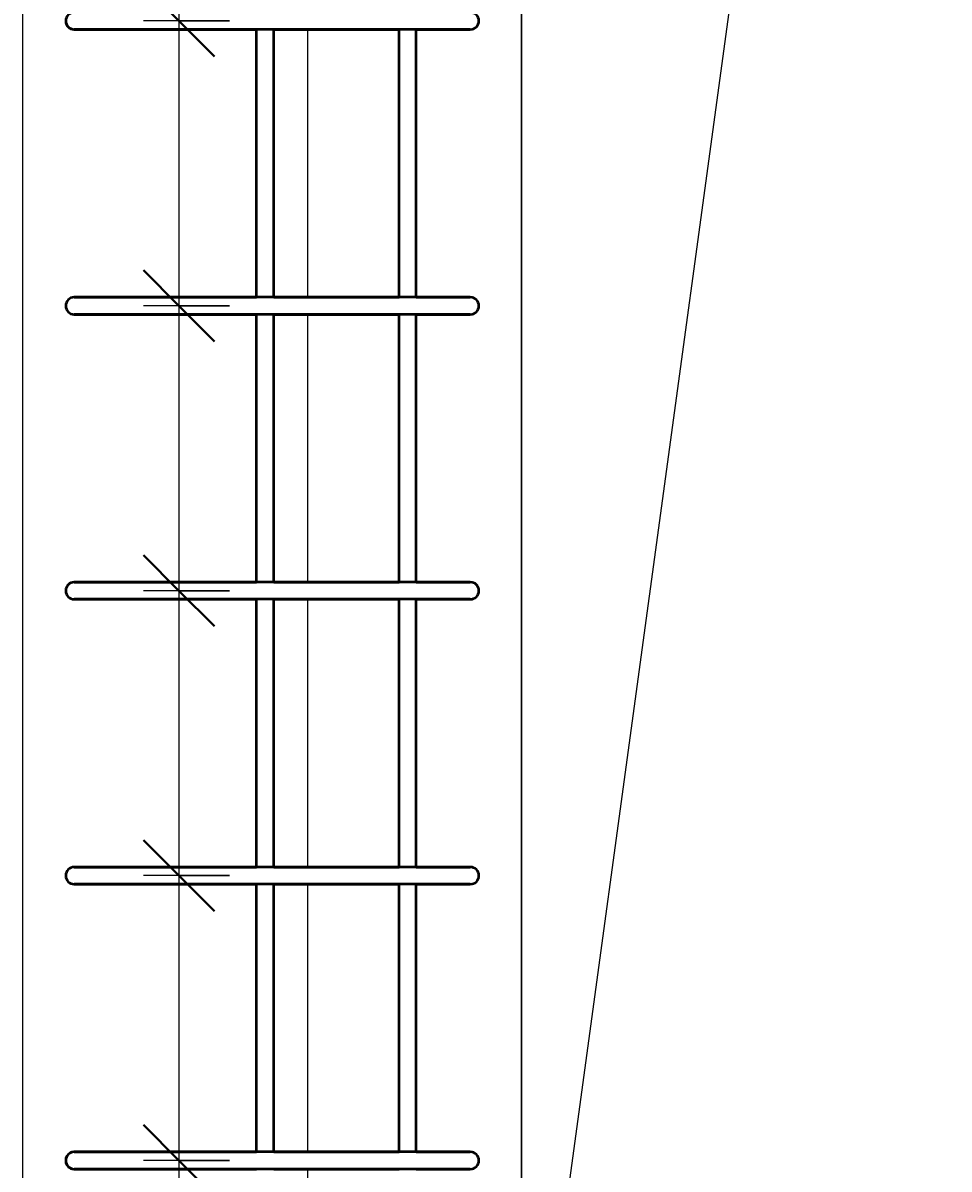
# Model space of a CAD drawing. Header units: millimetres. Extents: x -42469 to 17648, y -5898 to 81170.
# Drawn here: x 14924 to 15574, y 606 to 1411 of the extents above; entities that cross this region are included whole.
import ezdxf

# ---------------------------------------------------------------- set-up
doc = ezdxf.new("R2010")
doc.units = ezdxf.units.MM
for name, color, linetype, lineweight in [('AA_Dim', 7, 'Continuous', 9), ('AA_Dim-25', 7, 'Continuous', 9), ('AF_Okno', 7, 'Continuous', 18), ('AF_Stena_Опалубка', 253, 'Continuous', 18), ('KR_Armatura_Tonkie', 7, 'Continuous', 20)]:
    doc.layers.add(name, color=color, linetype=linetype, lineweight=lineweight)
doc.styles.add('ISOCPEUR_11', font='isocpeur.ttf', dxfattribs={"width": 0.8, "height": 62.5})
doc.dimstyles.new('10_Раскладка_арматуры_с_засечками', dxfattribs={"dimscale": 304.8, "dimtxt": 0.18, "dimasz": 0.164042, "dimexe": 0.082021, "dimexo": 0, "dimgap": 0, "dimtad": 1, "dimdec": 3, "dimrnd": 0.001, "dimdsep": 46, "dimtxsty": 'ISOCPEUR_11', "dimblk1": 'OBLIQUE', "dimblk2": 'OBLIQUE', "dimsah": 1, "dimcen": 0.09, "dimdle": 0.082021, "dimazin": 0, "dimtfac": 1, "dimtdec": 4, "dimtix": 1, "dimtmove": 0, "dimatfit": 3, "dimfxl": 1, "dimtvp": 1, "dimtolj": 1, "dimtzin": 0, "dimlwd": 18, "dimlwe": 18, "dimarcsym": 2})

# ---------------------------------------------------------------- blocks, each defined once
blk = doc.blocks.new('231_Отверстие прямоугольное в стене _Окно_Стена_ - Отверстие прямоугольное с обрамлением-4137425-Схема обрамления отверстия в стене 1500х2500')
at = {"layer": 'AF_Okno', "lineweight": 9}
blk.add_line((-36779.87, 350), (-36479.87, 2550), dxfattribs=at)
blk = doc.blocks.new('DIMBLOCK207-Схема обрамления отверстия в стене 1500х2500')
at = {"layer": 'AA_Dim-25', "lineweight": 30}
for p, q in [((15033.14, 1612), (15008.14, 1637)), ((15033.14, 1612), (15058.14, 1587)), ((15033.14, 1412), (15008.14, 1437)), ((15033.14, 1412), (15058.14, 1387))]:
    blk.add_line(p, q, dxfattribs=at)
at = {"layer": 'AA_Dim-25', "lineweight": 18}
for p, q in [((15068.5, 1612), (15008.14, 1612)), ((15033.14, 1612), (15033.14, 1412)), ((15033.14, 1612), (15068.5, 1612)), ((15068.5, 1412), (15008.14, 1412)), ((15033.14, 1412), (15068.5, 1412))]:
    blk.add_line(p, q, dxfattribs=at)
blk = doc.blocks.new('_Oblique')
at = {"color": 0, "linetype": 'ByBlock', "lineweight": -2}
blk.add_line((-0.5, -0.5), (0.5, 0.5), dxfattribs=at)
blk = doc.blocks.new('DIMBLOCK208-Схема обрамления отверстия в стене 1500х2500')
at = {"layer": 'AA_Dim-25', "lineweight": 30}
for p, q in [((15033.14, 1412), (15008.14, 1437)), ((15033.14, 1412), (15058.14, 1387)), ((15033.14, 1212), (15008.14, 1237)), ((15033.14, 1212), (15058.14, 1187))]:
    blk.add_line(p, q, dxfattribs=at)
at = {"layer": 'AA_Dim-25', "lineweight": 18}
for p, q in [((15068.5, 1412), (15008.14, 1412)), ((15033.14, 1412), (15033.14, 1212)), ((15033.14, 1412), (15068.5, 1412)), ((15068.5, 1212), (15008.14, 1212)), ((15033.14, 1212), (15068.5, 1212))]:
    blk.add_line(p, q, dxfattribs=at)
blk = doc.blocks.new('DIMBLOCK209-Схема обрамления отверстия в стене 1500х2500')
at = {"layer": 'AA_Dim-25', "lineweight": 30}
for p, q in [((15033.14, 1212), (15008.14, 1237)), ((15033.14, 1212), (15058.14, 1187)), ((15033.14, 1012), (15008.14, 1037)), ((15033.14, 1012), (15058.14, 987))]:
    blk.add_line(p, q, dxfattribs=at)
at = {"layer": 'AA_Dim-25', "lineweight": 18}
for p, q in [((15068.5, 1212), (15008.14, 1212)), ((15033.14, 1212), (15033.14, 1012)), ((15033.14, 1212), (15068.5, 1212)), ((15068.5, 1012), (15008.14, 1012)), ((15033.14, 1012), (15068.5, 1012))]:
    blk.add_line(p, q, dxfattribs=at)
blk = doc.blocks.new('DIMBLOCK210-Схема обрамления отверстия в стене 1500х2500')
at = {"layer": 'AA_Dim-25', "lineweight": 30}
for p, q in [((15033.14, 1012), (15008.14, 1037)), ((15033.14, 1012), (15058.14, 987)), ((15033.14, 812), (15008.14, 837)), ((15033.14, 812), (15058.14, 787))]:
    blk.add_line(p, q, dxfattribs=at)
at = {"layer": 'AA_Dim-25', "lineweight": 18}
for p, q in [((15068.5, 1012), (15008.14, 1012)), ((15033.14, 1012), (15033.14, 812)), ((15033.14, 1012), (15068.5, 1012)), ((15068.5, 812), (15008.14, 812)), ((15033.14, 812), (15068.5, 812))]:
    blk.add_line(p, q, dxfattribs=at)
blk = doc.blocks.new('DIMBLOCK211-Схема обрамления отверстия в стене 1500х2500')
at = {"layer": 'AA_Dim-25', "lineweight": 30}
for p, q in [((15033.14, 812), (15008.14, 837)), ((15033.14, 812), (15058.14, 787)), ((15033.14, 612), (15008.14, 637)), ((15033.14, 612), (15058.14, 587))]:
    blk.add_line(p, q, dxfattribs=at)
at = {"layer": 'AA_Dim-25', "lineweight": 18}
for p, q in [((15068.5, 812), (15008.14, 812)), ((15033.14, 812), (15033.14, 612)), ((15033.14, 812), (15068.5, 812)), ((15068.5, 612), (15008.14, 612)), ((15033.14, 612), (15068.5, 612))]:
    blk.add_line(p, q, dxfattribs=at)
blk = doc.blocks.new('DIMBLOCK212-Схема обрамления отверстия в стене 1500х2500')
at = {"layer": 'AA_Dim-25', "lineweight": 30}
for p, q in [((15033.14, 612), (15008.14, 637)), ((15033.14, 612), (15058.14, 587)), ((15033.14, 412), (15008.14, 437)), ((15033.14, 412), (15058.14, 387))]:
    blk.add_line(p, q, dxfattribs=at)
at = {"layer": 'AA_Dim-25', "lineweight": 18}
for p, q in [((15068.5, 612), (15008.14, 612)), ((15033.14, 612), (15033.14, 387)), ((15033.14, 612), (15068.5, 612)), ((15068.5, 412), (15008.14, 412)), ((15033.14, 412), (15068.5, 412))]:
    blk.add_line(p, q, dxfattribs=at)

msp = doc.modelspace()

# ---------------------------------------------------------------- linework, layer by layer
at = {"layer": 'AF_Stena_Опалубка', "lineweight": 20}
for p, q in [((14923.6218, -489.2246), (14923.6218, 3050)), ((15273.6218, 350), (15273.6218, 2850)), ((15273.6218, 2850), (15273.6218, 350)), ((15123.6218, 1218), (15123.6218, 1406)), ((15123.6218, 1018), (15123.6218, 1206)), ((15123.6218, 818), (15123.6218, 1006)), ((15123.6218, 618), (15123.6218, 806)), ((15123.6218, 418), (15123.6218, 606))]:
    msp.add_line(p, q, dxfattribs=at)
at = {"layer": 'KR_Armatura_Tonkie', "lineweight": 35}
for p, q in [((15021.0776, 1406), (14959.6218, 1406)), ((14959.6218, 1406), (14995.6218, 1406)), ((14995.6218, 1406), (14959.6218, 1406)), ((14959.6218, 1406), (14970.1659, 1406)), ((14970.1659, 1406), (15007.3315, 1406)), ((14995.6218, 1406), (15087.6218, 1406)), ((15201.6218, 1406), (14995.6218, 1406)), ((15058.2432, 1406), (15021.0776, 1406)), ((15087.6218, 1218), (15087.6218, 1406)), ((15087.6218, 1218), (15087.6218, 1406)), ((15099.6218, 1406), (15187.6218, 1406)), ((15099.6218, 1218), (15099.6218, 1406)), ((15099.6218, 1218), (15099.6218, 1406)), ((15187.6218, 1218), (15187.6218, 1406)), ((15187.6218, 1218), (15187.6218, 1406)), ((15199.6218, 1406), (15201.6218, 1406)), ((15199.6218, 1218), (15199.6218, 1406)), ((15199.6218, 1218), (15199.6218, 1406)), ((15201.6218, 1406), (15237.6218, 1406)), ((15237.6218, 1406), (15201.6218, 1406)), ((15021.0776, 1218), (14959.6218, 1218)), ((14959.6218, 1218), (14995.6218, 1218)), ((14970.1659, 1218), (14970.1659, 1218)), ((14995.6218, 1218), (14970.1659, 1218)), ((14970.1659, 1218), (15007.3315, 1218)), ((14995.6218, 1218), (15087.6218, 1218)), ((15201.6218, 1218), (14995.6218, 1218)), ((15058.2432, 1218), (15021.0776, 1218)), ((15099.6218, 1218), (15187.6218, 1218)), ((15199.6218, 1218), (15201.6218, 1218)), ((15201.6218, 1218), (15237.6218, 1218)), ((15237.6218, 1218), (15201.6218, 1218)), ((15021.0776, 1206), (14959.6218, 1206)), ((14959.6218, 1206), (14995.6218, 1206)), ((14995.6218, 1206), (14959.6218, 1206)), ((14959.6218, 1206), (14970.1659, 1206)), ((14970.1659, 1206), (15007.3315, 1206)), ((14995.6218, 1206), (15087.6218, 1206)), ((15201.6218, 1206), (14995.6218, 1206)), ((15058.2432, 1206), (15021.0776, 1206)), ((15087.6218, 1018), (15087.6218, 1206)), ((15087.6218, 1018), (15087.6218, 1206)), ((15099.6218, 1206), (15187.6218, 1206)), ((15099.6218, 1018), (15099.6218, 1206)), ((15099.6218, 1018), (15099.6218, 1206)), ((15187.6218, 1018), (15187.6218, 1206)), ((15187.6218, 1018), (15187.6218, 1206)), ((15199.6218, 1206), (15201.6218, 1206)), ((15199.6218, 1018), (15199.6218, 1206)), ((15199.6218, 1018), (15199.6218, 1206)), ((15201.6218, 1206), (15237.6218, 1206)), ((15237.6218, 1206), (15201.6218, 1206)), ((15021.0776, 1018), (14959.6218, 1018)), ((14959.6218, 1018), (14995.6218, 1018)), ((14970.1659, 1018), (14970.1659, 1018)), ((14995.6218, 1018), (14970.1659, 1018)), ((14970.1659, 1018), (15007.3315, 1018)), ((14995.6218, 1018), (15087.6218, 1018)), ((15201.6218, 1018), (14995.6218, 1018)), ((15058.2432, 1018), (15021.0776, 1018)), ((15099.6218, 1018), (15187.6218, 1018)), ((15199.6218, 1018), (15201.6218, 1018)), ((15201.6218, 1018), (15237.6218, 1018)), ((15237.6218, 1018), (15201.6218, 1018)), ((15021.0776, 1006), (14959.6218, 1006)), ((14959.6218, 1006), (14995.6218, 1006)), ((14995.6218, 1006), (14959.6218, 1006)), ((14959.6218, 1006), (14970.1659, 1006)), ((14970.1659, 1006), (15007.3315, 1006)), ((14995.6218, 1006), (15087.6218, 1006)), ((15201.6218, 1006), (14995.6218, 1006)), ((15058.2432, 1006), (15021.0776, 1006)), ((15087.6218, 818), (15087.6218, 1006)), ((15087.6218, 818), (15087.6218, 1006)), ((15099.6218, 1006), (15187.6218, 1006)), ((15099.6218, 818), (15099.6218, 1006)), ((15099.6218, 818), (15099.6218, 1006)), ((15187.6218, 818), (15187.6218, 1006)), ((15187.6218, 818), (15187.6218, 1006)), ((15199.6218, 1006), (15201.6218, 1006)), ((15199.6218, 818), (15199.6218, 1006)), ((15199.6218, 818), (15199.6218, 1006)), ((15201.6218, 1006), (15237.6218, 1006)), ((15237.6218, 1006), (15201.6218, 1006)), ((15021.0776, 818), (14959.6218, 818)), ((14959.6218, 818), (14995.6218, 818)), ((14970.1659, 818), (14970.1659, 818)), ((14995.6218, 818), (14970.1659, 818)), ((14970.1659, 818), (15007.3315, 818)), ((14995.6218, 818), (15087.6218, 818)), ((15201.6218, 818), (14995.6218, 818)), ((15058.2432, 818), (15021.0776, 818)), ((15099.6218, 818), (15187.6218, 818)), ((15199.6218, 818), (15201.6218, 818)), ((15201.6218, 818), (15237.6218, 818)), ((15237.6218, 818), (15201.6218, 818)), ((15021.0776, 806), (14959.6218, 806)), ((14959.6218, 806), (14995.6218, 806)), ((14995.6218, 806), (14959.6218, 806)), ((14959.6218, 806), (14970.1659, 806)), ((14970.1659, 806), (15007.3315, 806)), ((14995.6218, 806), (15087.6218, 806)), ((15201.6218, 806), (14995.6218, 806)), ((15058.2432, 806), (15021.0776, 806)), ((15087.6218, 618), (15087.6218, 806)), ((15087.6218, 618), (15087.6218, 806)), ((15099.6218, 806), (15187.6218, 806)), ((15099.6218, 618), (15099.6218, 806)), ((15099.6218, 618), (15099.6218, 806)), ((15187.6218, 618), (15187.6218, 806)), ((15187.6218, 618), (15187.6218, 806)), ((15199.6218, 806), (15201.6218, 806)), ((15199.6218, 618), (15199.6218, 806)), ((15199.6218, 618), (15199.6218, 806)), ((15201.6218, 806), (15237.6218, 806)), ((15237.6218, 806), (15201.6218, 806)), ((15021.0776, 618), (14959.6218, 618)), ((14959.6218, 618), (14995.6218, 618)), ((14970.1659, 618), (14970.1659, 618)), ((14995.6218, 618), (14970.1659, 618)), ((14970.1659, 618), (15007.3315, 618)), ((14995.6218, 618), (15087.6218, 618)), ((15201.6218, 618), (14995.6218, 618)), ((15058.2432, 618), (15021.0776, 618)), ((15099.6218, 618), (15187.6218, 618)), ((15199.6218, 618), (15201.6218, 618)), ((15201.6218, 618), (15237.6218, 618)), ((15237.6218, 618), (15201.6218, 618)), ((15021.0776, 606), (14959.6218, 606)), ((14959.6218, 606), (14995.6218, 606)), ((14995.6218, 606), (14959.6218, 606)), ((14959.6218, 606), (14970.1659, 606)), ((14970.1659, 606), (15007.3315, 606)), ((14995.6218, 606), (15087.6218, 606)), ((15201.6218, 606), (14995.6218, 606)), ((15058.2432, 606), (15021.0776, 606)), ((15099.6218, 606), (15187.6218, 606)), ((15199.6218, 606), (15201.6218, 606)), ((15201.6218, 606), (15237.6218, 606)), ((15237.6218, 606), (15201.6218, 606))]:
    msp.add_line(p, q, dxfattribs=at)
for centre, start, end in [((14959.6218, 1412), 90, 270), ((14959.6218, 1412), 90, 270), ((15237.6218, 1412), 270, 90), ((15237.6218, 1412), 270, 90), ((14959.6218, 1412), 195, 270), ((14959.6218, 1212), 90, 270), ((14959.6218, 1212), 90, 270), ((14959.6218, 1212), 90, 270), ((15237.6218, 1212), 270, 90), ((15237.6218, 1212), 270, 90), ((14959.6218, 1012), 90, 270), ((14959.6218, 1012), 90, 270), ((14959.6218, 1012), 90, 270), ((15237.6218, 1012), 270, 90), ((15237.6218, 1012), 270, 90), ((14959.6218, 812), 90, 270), ((14959.6218, 812), 90, 270), ((14959.6218, 812), 90, 270), ((15237.6218, 812), 270, 90), ((15237.6218, 812), 270, 90), ((14959.6218, 612), 90, 270), ((14959.6218, 612), 90, 210), ((14959.6218, 612), 90, 270), ((15237.6218, 612), 270, 90), ((15237.6218, 612), 270, 90), ((14959.6218, 612), 211.0834598, 270)]:
    msp.add_arc(centre, 6, start, end, dxfattribs=at)

# ---------------------------------------------------------------- block references
at = {"layer": 'AF_Okno', "lineweight": 20}
msp.add_blockref('231_Отверстие прямоугольное в стене _Окно_Стена_ - Отверстие прямоугольное с обрамлением-4137425-Схема обрамления отверстия в стене 1500х2500', (52053.4961, 0), dxfattribs=at)

# ---------------------------------------------------------------- dimensions: what is measured, and where the dimension line sits
at = {"layer": 'AA_Dim', "lineweight": 18}
for base, p1, p2, picture, middle in [((15033.1426, 1412), (15068.4979, 1612), (15068.4979, 1412), 'DIMBLOCK207-Схема обрамления отверстия в стене 1500х2500', (15001.8926, 1512)), ((15033.1426, 1212), (15068.4979, 1412), (15068.4979, 1212), 'DIMBLOCK208-Схема обрамления отверстия в стене 1500х2500', (15001.8926, 1312)), ((15033.1426, 1012), (15068.4979, 1212), (15068.4979, 1012), 'DIMBLOCK209-Схема обрамления отверстия в стене 1500х2500', (15001.8926, 1112)), ((15033.1426, 812), (15068.4979, 1012), (15068.4979, 812), 'DIMBLOCK210-Схема обрамления отверстия в стене 1500х2500', (15001.8926, 912)), ((15033.1426, 612), (15068.4979, 812), (15068.4979, 612), 'DIMBLOCK211-Схема обрамления отверстия в стене 1500х2500', (15001.8926, 712)), ((15033.1426, 412), (15068.4979, 612), (15068.4979, 412), 'DIMBLOCK212-Схема обрамления отверстия в стене 1500х2500', (15001.8926, 512))]:
    dim = msp.add_linear_dim(base=base, p1=p1, p2=p2, angle=90, dimstyle='10_Раскладка_арматуры_с_засечками', override={"dimpost": '<>', "dimfxl": 200}, dxfattribs=at)
    dim.commit()
    dim.dimension.update_dxf_attribs({"geometry": picture, "text_midpoint": middle})

doc.saveas('drawing.dxf')
